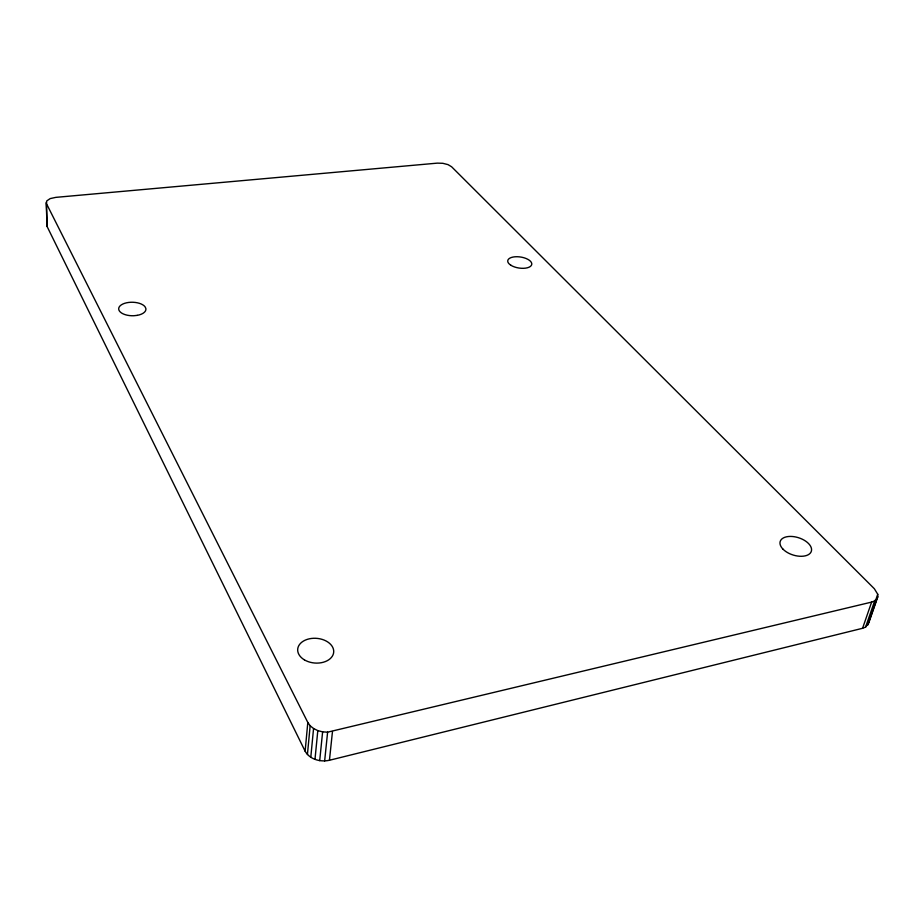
<?xml version="1.0" encoding="UTF-8"?>
<svg xmlns="http://www.w3.org/2000/svg" width="924" height="924" viewBox="0 0 924 924"><rect width="100%" height="100%" fill="white"/><g stroke="black" fill="none" stroke-linecap="round" stroke-linejoin="round"><path stroke-width="1.39" d="M305.128 751.2L307.808 722.452L46.477 203.684L46.766 200.901L50.185 198.591L55.81 197.366L437.352 163.132L442.827 163.305L448.048 164.634L451.617 166.782L874.347 588.738L877.731 594.248L877.8 596.869L868.733 622.972L865.58 627.096L862.577 628.285L329.441 760.267C320.582 762.277 309.794 759.516 305.128 751.2L47.078 226.484L46.2 202.275M307.426 754.504L310.152 725.744L307.808 722.452M310.787 757.31L313.559 728.528L310.152 725.744M314.98 759.401L317.81 730.618L313.559 728.528M319.704 760.648L322.615 731.866L317.81 730.618M324.647 760.937L327.616 732.166L871.621 602.101L874.647 600.947L877.8 596.869M329.441 760.267L332.478 731.519M862.577 628.285L871.621 602.101M865.58 627.096L874.647 600.947M876.368 598.163L877.731 594.248M867.671 625.294L876.749 599.156M46.801 225.063L47.251 219.392M322.615 731.866L327.616 732.166M46.477 203.684L47.078 226.484M137.191 315.373L133.703 315.742A13.629 6.757 1 0 1 118.93 310.106A13.629 6.757 1 0 1 128.54 302.46A13.629 6.757 1 0 1 145.022 306.733L145.853 308.443A13.629 6.757 1 0 1 137.191 315.373M510.891 265.257A12.139 5.567 8.7 0 0 531.242 265.581A12.139 5.567 8.7 0 0 517.14 256.722A12.139 5.567 8.7 0 0 510.891 265.257M783.032 549.202A16.332 9.067 17.5 0 0 810.256 553.176A16.332 9.067 17.5 0 0 794.028 536.682A16.332 9.067 17.5 0 0 783.032 549.202M304.423 659.886A18.064 12.382 4.6 0 0 333.518 653.337A18.064 12.382 4.6 0 0 309.147 638.854A18.064 12.382 4.6 0 0 304.423 659.886"/></g></svg>
